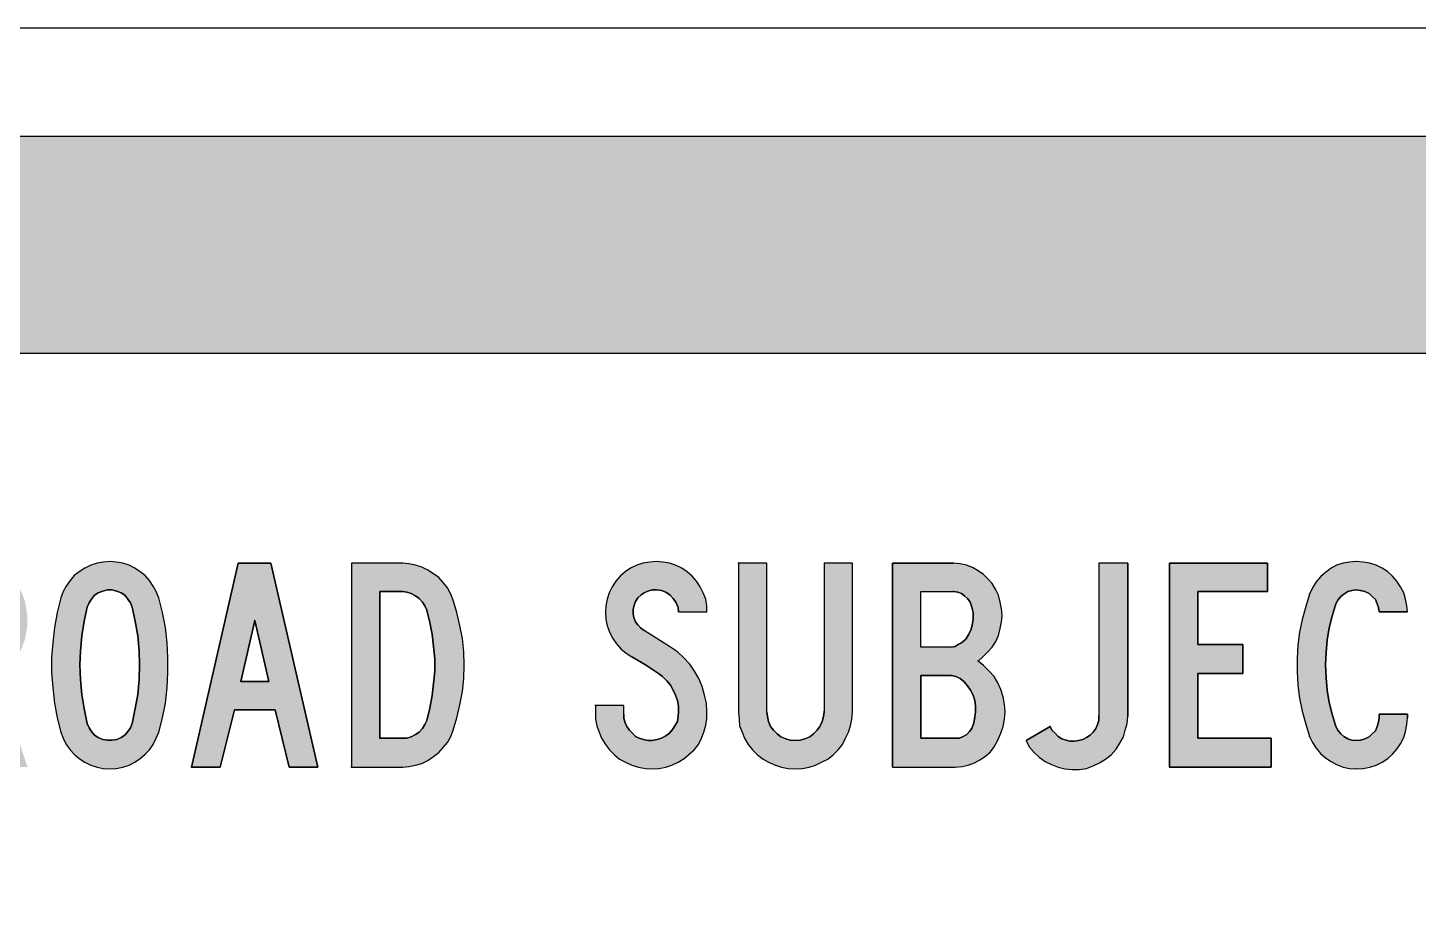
# Model space of a CAD drawing. Extents: x 210.3 to 295.3, y 156.1 to 238.5.
# Drawn here: x 239.95 to 260.44, y 225.25 to 238.47 of the extents above; entities that cross this region are included whole.
import ezdxf

# ---------------------------------------------------------------- set-up
doc = ezdxf.new("R2010")
doc.units = 0
doc.header["$MEASUREMENT"] = 0
doc.linetypes.add('CENTERX2', pattern=[101.6, 63.5, -12.7, 12.7, -12.7])
doc.layers.get('0').update_dxf_attribs({"linetype": 'CONTINUOUS'})
doc.layers.add('L35', color=3, linetype='CONTINUOUS')
doc.layers.add('TBLK25', color=1, linetype='CONTINUOUS')

msp = doc.modelspace()

# ---------------------------------------------------------------- hatches: boundary and pattern name
at = {"layer": 'TBLK25', "linetype": 'CENTERX2'}
h = msp.add_hatch(color=256, dxfattribs=at)
edge = h.paths.add_edge_path()
edge.add_line((220.316, 236.871), (285.316, 236.871))
edge.add_arc((285.316, 228.471), 8.4, 0, 90, ccw=False)
edge.add_line((293.716, 228.471), (293.716, 173.571))
edge.add_arc((285.316, 173.571), 8.4, -90, 0, ccw=False)
edge.add_line((285.316, 165.171), (220.316, 165.171))
edge.add_arc((220.316, 173.571), 8.4, 180, 270, ccw=False)
edge.add_line((211.916, 173.571), (211.916, 228.471))
edge.add_arc((220.316, 228.471), 8.4, 90, 180, ccw=False)
edge = h.paths.add_edge_path(flags=16)
edge.add_line((290.516, 183.221), (290.516, 173.571))
edge.add_arc((285.316, 173.571), 5.2, -90, 0, ccw=False)
edge.add_line((285.316, 168.371), (220.316, 168.371))
edge.add_arc((220.316, 173.571), 5.2, 180, 270, ccw=False)
edge.add_line((215.116, 173.571), (215.116, 183.221))
edge.add_line((215.116, 183.221), (290.516, 183.221))
edge = h.paths.add_edge_path(flags=16)
edge.add_line((215.116, 186.421), (290.516, 186.421))
edge.add_line((290.516, 186.421), (290.516, 228.471))
edge.add_arc((285.316, 228.471), 5.2, 0, 90)
edge.add_line((285.316, 233.671), (220.316, 233.671))
edge.add_arc((220.316, 228.471), 5.2, 90, 180)
edge.add_line((215.116, 228.471), (215.116, 186.421))
h = msp.add_hatch(color=256, dxfattribs=at)
h.paths.add_polyline_path([(239.719, 229.104), (239.774, 229.176), (239.828, 229.249), (239.873, 229.358), (239.91, 229.458), (239.928, 229.567), (239.946, 229.676), (239.946, 229.785), (239.928, 229.903), (239.91, 230.012), (239.873, 230.112), (239.828, 230.211), (239.774, 230.293), (239.719, 230.357), (239.646, 230.42), (239.574, 230.475), (239.492, 230.52), (239.41, 230.547), (239.32, 230.566), (239.229, 230.575), (239.22, 230.575), (238.294, 230.575), (238.294, 227.569), (238.72, 227.569), (238.72, 228.895), (239.074, 228.895), (239.492, 227.569), (239.946, 227.569), (239.492, 228.949), (239.574, 228.995), (239.656, 229.049)])
h.paths.add_polyline_path([(238.72, 229.313), (238.72, 230.157), (239.256, 230.157), (239.338, 230.13), (239.392, 230.093), (239.438, 230.057), (239.465, 230.003), (239.501, 229.912), (239.519, 229.83), (239.528, 229.73), (239.519, 229.639), (239.501, 229.549), (239.465, 229.467), (239.438, 229.412), (239.392, 229.367), (239.338, 229.34), (239.256, 229.313)], flags=16)
h.paths.add_polyline_path([(241.68, 227.76), (241.744, 227.824), (241.798, 227.905), (241.844, 227.996), (241.88, 228.087), (241.935, 228.296), (241.98, 228.514), (242.007, 228.741), (242.016, 228.958), (242.016, 229.185), (242.007, 229.403), (241.98, 229.63), (241.935, 229.848), (241.88, 230.066), (241.844, 230.157), (241.798, 230.239), (241.744, 230.32), (241.68, 230.393), (241.608, 230.448), (241.526, 230.502), (241.444, 230.547), (241.353, 230.575), (241.254, 230.593), (241.163, 230.602), (241.063, 230.593), (240.972, 230.575), (240.881, 230.547), (240.791, 230.502), (240.709, 230.448), (240.636, 230.393), (240.573, 230.32), (240.518, 230.239), (240.473, 230.157), (240.436, 230.066), (240.382, 229.848), (240.346, 229.63), (240.318, 229.403), (240.3, 229.185), (240.3, 228.958), (240.318, 228.741), (240.346, 228.514), (240.382, 228.296), (240.436, 228.087), (240.473, 227.996), (240.518, 227.905), (240.573, 227.824), (240.636, 227.76), (240.709, 227.696), (240.791, 227.642), (240.881, 227.597), (240.972, 227.569), (241.063, 227.551), (241.163, 227.542), (241.254, 227.551), (241.353, 227.569), (241.444, 227.597), (241.526, 227.642), (241.608, 227.696)])
h.paths.add_polyline_path([(241.126, 227.969), (241.054, 227.978), (240.99, 228.005), (240.936, 228.041), (240.89, 228.096), (240.854, 228.15), (240.827, 228.214), (240.781, 228.432), (240.745, 228.641), (240.727, 228.859), (240.718, 229.077), (240.727, 229.285), (240.745, 229.503), (240.781, 229.721), (240.827, 229.93), (240.854, 229.994), (240.89, 230.048), (240.936, 230.103), (240.99, 230.139), (241.054, 230.166), (241.126, 230.184), (241.19, 230.184), (241.263, 230.166), (241.326, 230.139), (241.381, 230.103), (241.426, 230.048), (241.462, 229.994), (241.49, 229.93), (241.535, 229.721), (241.571, 229.503), (241.59, 229.285), (241.599, 229.077), (241.59, 228.859), (241.571, 228.641), (241.535, 228.432), (241.49, 228.214), (241.462, 228.15), (241.426, 228.096), (241.381, 228.041), (241.326, 228.005), (241.263, 227.978), (241.19, 227.969)], flags=16)
h.paths.add_polyline_path([(243.533, 230.575), (243.051, 230.575), (242.361, 227.569), (242.788, 227.569), (242.997, 228.414), (243.596, 228.414), (243.805, 227.569), (244.223, 227.569)])
h.paths.add_polyline_path([(243.088, 228.831), (243.297, 229.73), (243.505, 228.831), (243.496, 228.831)], flags=16)
h.paths.add_polyline_path([(246.32, 228.486), (246.356, 228.686), (246.375, 228.877), (246.384, 229.077), (246.375, 229.267), (246.356, 229.467), (246.32, 229.658), (246.275, 229.848), (246.22, 230.03), (246.184, 230.121), (246.138, 230.211), (246.075, 230.293), (246.011, 230.366), (245.93, 230.42), (245.848, 230.475), (245.757, 230.52), (245.666, 230.547), (245.566, 230.566), (245.476, 230.575), (244.722, 230.575), (244.722, 227.569), (245.476, 227.569), (245.566, 227.578), (245.666, 227.597), (245.757, 227.624), (245.848, 227.669), (245.93, 227.724), (246.011, 227.787), (246.075, 227.86), (246.138, 227.932), (246.184, 228.023), (246.22, 228.114), (246.275, 228.296)])
h.paths.add_polyline_path([(245.14, 230.157), (245.476, 230.157), (245.539, 230.148), (245.603, 230.13), (245.666, 230.093), (245.721, 230.057), (245.766, 230.003), (245.803, 229.948), (245.83, 229.885), (245.875, 229.703), (245.911, 229.53), (245.93, 229.349), (245.948, 229.167), (245.948, 228.986), (245.93, 228.804), (245.911, 228.623), (245.875, 228.441), (245.83, 228.259), (245.803, 228.196), (245.766, 228.141), (245.721, 228.087), (245.666, 228.051), (245.603, 228.014), (245.539, 227.996), (245.476, 227.996), (245.14, 227.996)], flags=16)
h = msp.add_hatch(color=256, dxfattribs=at)
h.paths.add_polyline_path([(249.952, 228.514), (249.925, 228.632), (249.888, 228.759), (249.843, 228.877), (249.779, 228.986), (249.707, 229.086), (249.616, 229.185), (249.525, 229.267), (249.425, 229.34), (249.035, 229.585), (248.98, 229.621), (248.944, 229.667), (248.908, 229.712), (248.881, 229.776), (248.871, 229.83), (248.871, 229.894), (248.89, 229.957), (248.908, 230.012), (248.944, 230.066), (248.989, 230.112), (249.035, 230.139), (249.089, 230.166), (249.153, 230.184), (249.216, 230.184), (249.289, 230.175), (249.353, 230.148), (249.416, 230.103), (249.462, 230.057), (249.507, 229.994), (249.534, 229.921), (249.543, 229.857), (249.961, 229.857), (249.961, 229.948), (249.943, 230.048), (249.907, 230.139), (249.861, 230.23), (249.807, 230.311), (249.743, 230.384), (249.67, 230.448), (249.589, 230.502), (249.498, 230.547), (249.407, 230.575), (249.316, 230.593), (249.216, 230.602), (249.117, 230.593), (249.017, 230.575), (248.926, 230.547), (248.835, 230.502), (248.753, 230.448), (248.681, 230.384), (248.617, 230.311), (248.563, 230.23), (248.517, 230.139), (248.49, 230.048), (248.472, 229.948), (248.463, 229.857), (248.472, 229.748), (248.49, 229.658), (248.526, 229.558), (248.572, 229.467), (248.626, 229.385), (248.69, 229.313), (248.772, 229.249), (248.853, 229.195), (249.053, 229.077), (249.244, 228.949), (249.307, 228.904), (249.371, 228.84), (249.425, 228.777), (249.462, 228.704), (249.498, 228.632), (249.525, 228.55), (249.543, 228.468), (249.543, 228.386), (249.534, 228.314), (249.525, 228.241), (249.489, 228.178), (249.453, 228.123), (249.407, 228.069), (249.353, 228.032), (249.289, 227.996), (249.226, 227.978), (249.153, 227.96), (249.144, 227.96), (249.089, 227.96), (249.026, 227.978), (248.962, 227.996), (248.908, 228.023), (248.862, 228.069), (248.817, 228.114), (248.781, 228.169), (248.753, 228.223), (248.735, 228.287), (248.735, 228.35), (248.735, 228.477), (248.318, 228.477), (248.318, 228.386), (248.318, 228.277), (248.336, 228.178), (248.372, 228.087), (248.408, 227.996), (248.463, 227.905), (248.526, 227.824), (248.599, 227.751), (248.672, 227.687), (248.762, 227.642), (248.853, 227.597), (248.953, 227.569), (249.053, 227.551), (249.153, 227.542), (249.253, 227.551), (249.353, 227.569), (249.443, 227.597), (249.534, 227.642), (249.625, 227.696), (249.698, 227.76), (249.77, 227.824), (249.834, 227.905), (249.879, 227.996), (249.916, 228.087), (249.943, 228.187), (249.961, 228.287), (249.961, 228.386)])
h.paths.add_polyline_path([(251.895, 227.824), (251.959, 227.905), (252.004, 227.996), (252.049, 228.087), (252.077, 228.178), (252.095, 228.277), (252.104, 228.386), (252.104, 230.575), (251.686, 230.575), (251.686, 228.386), (251.677, 228.314), (251.659, 228.241), (251.623, 228.169), (251.586, 228.114), (251.532, 228.06), (251.477, 228.014), (251.405, 227.987), (251.332, 227.969), (251.259, 227.96), (251.187, 227.969), (251.123, 227.987), (251.051, 228.014), (250.996, 228.06), (250.942, 228.114), (250.896, 228.169), (250.869, 228.241), (250.851, 228.314), (250.842, 228.386), (250.842, 230.575), (250.424, 230.575), (250.424, 228.386), (250.433, 228.277), (250.442, 228.178), (250.479, 228.087), (250.515, 227.996), (250.569, 227.905), (250.633, 227.824), (250.706, 227.751), (250.787, 227.687), (250.869, 227.642), (250.969, 227.597), (251.06, 227.569), (251.16, 227.551), (251.259, 227.542), (251.368, 227.551), (251.468, 227.569), (251.559, 227.597), (251.65, 227.642), (251.741, 227.687), (251.822, 227.751)])
h.paths.add_polyline_path([(254.029, 229.195), (254.101, 229.267), (254.165, 229.34), (254.219, 229.422), (254.256, 229.512), (254.283, 229.612), (254.301, 229.712), (254.31, 229.803), (254.301, 229.903), (254.283, 230.003), (254.256, 230.103), (254.219, 230.184), (254.165, 230.275), (254.101, 230.348), (254.038, 230.411), (253.956, 230.466), (253.874, 230.511), (253.784, 230.547), (253.693, 230.566), (253.593, 230.575), (253.584, 230.575), (252.694, 230.575), (252.694, 227.569), (253.62, 227.569), (253.72, 227.578), (253.811, 227.597), (253.902, 227.633), (253.983, 227.678), (254.065, 227.733), (254.138, 227.796), (254.192, 227.869), (254.247, 227.969), (254.292, 228.069), (254.328, 228.169), (254.346, 228.277), (254.356, 228.386), (254.346, 228.495), (254.328, 228.604), (254.292, 228.713), (254.247, 228.813), (254.192, 228.904), (254.119, 228.986), (254.038, 229.067), (253.956, 229.131)])
h.paths.add_polyline_path([(253.112, 229.34), (253.112, 230.157), (253.593, 230.157), (253.656, 230.148), (253.711, 230.13), (253.756, 230.093), (253.802, 230.057), (253.838, 230.003), (253.865, 229.93), (253.883, 229.848), (253.883, 229.767), (253.874, 229.685), (253.856, 229.603), (253.82, 229.53), (253.774, 229.458), (253.711, 229.403), (253.665, 229.376), (253.62, 229.349), (253.566, 229.34)], flags=16)
h.paths.add_polyline_path([(253.112, 228.922), (253.566, 228.922), (253.629, 228.904), (253.693, 228.877), (253.747, 228.831), (253.802, 228.768), (253.847, 228.704), (253.883, 228.632), (253.911, 228.55), (253.92, 228.468), (253.92, 228.386), (253.911, 228.305), (253.892, 228.223), (253.865, 228.141), (253.829, 228.096), (253.793, 228.051), (253.738, 228.023), (253.684, 227.996), (253.62, 227.996), (253.112, 227.996)], flags=16)
h.paths.add_polyline_path([(256.162, 228.323), (256.162, 230.575), (255.736, 230.575), (255.736, 228.323), (255.736, 228.259), (255.718, 228.196), (255.69, 228.141), (255.654, 228.087), (255.609, 228.041), (255.554, 228.005), (255.5, 227.978), (255.436, 227.96), (255.372, 227.951), (255.309, 227.951), (255.254, 227.969), (255.191, 227.987), (255.136, 228.023), (255.091, 228.069), (255.046, 228.114), (255.018, 228.169), (254.664, 227.96), (254.71, 227.869), (254.782, 227.787), (254.855, 227.715), (254.946, 227.651), (255.037, 227.606), (255.136, 227.569), (255.236, 227.542), (255.345, 227.533), (255.445, 227.533), (255.554, 227.551), (255.654, 227.587), (255.745, 227.633), (255.836, 227.687), (255.917, 227.751), (255.99, 227.833), (256.044, 227.923), (256.099, 228.014), (256.126, 228.114), (256.153, 228.214)])
h.paths.add_polyline_path([(257.86, 229.376), (257.197, 229.376), (257.197, 230.157), (258.223, 230.157), (258.223, 230.575), (256.78, 230.575), (256.78, 227.569), (258.278, 227.569), (258.278, 227.996), (257.197, 227.996), (257.197, 228.949), (257.86, 228.949)])
h.paths.add_polyline_path([(259.077, 229.077), (259.086, 229.258), (259.104, 229.44), (259.131, 229.621), (259.177, 229.794), (259.231, 229.975), (259.259, 230.03), (259.304, 230.084), (259.349, 230.121), (259.404, 230.157), (259.467, 230.175), (259.531, 230.184), (259.595, 230.175), (259.658, 230.157), (259.722, 230.13), (259.767, 230.084), (259.812, 230.039), (259.84, 229.975), (259.858, 229.921), (259.867, 229.857), (260.285, 229.857), (260.275, 229.948), (260.257, 230.048), (260.23, 230.139), (260.185, 230.23), (260.13, 230.311), (260.067, 230.384), (259.994, 230.448), (259.912, 230.502), (259.822, 230.547), (259.731, 230.575), (259.631, 230.593), (259.531, 230.602), (259.431, 230.593), (259.34, 230.575), (259.24, 230.547), (259.159, 230.502), (259.077, 230.438), (259.004, 230.375), (258.941, 230.302), (258.886, 230.211), (258.841, 230.121), (258.786, 229.939), (258.732, 229.748), (258.696, 229.558), (258.668, 229.367), (258.659, 229.167), (258.659, 228.977), (258.668, 228.777), (258.696, 228.586), (258.732, 228.396), (258.786, 228.205), (258.841, 228.023), (258.886, 227.932), (258.941, 227.851), (259.004, 227.769), (259.077, 227.705), (259.159, 227.651), (259.24, 227.606), (259.34, 227.569), (259.431, 227.551), (259.531, 227.542), (259.631, 227.551), (259.731, 227.569), (259.822, 227.597), (259.912, 227.642), (259.994, 227.696), (260.067, 227.76), (260.13, 227.833), (260.185, 227.914), (260.23, 228.005), (260.257, 228.096), (260.275, 228.196), (260.285, 228.296), (260.285, 228.35), (260.275, 228.35), (259.867, 228.35), (259.867, 228.296), (259.858, 228.232), (259.84, 228.169), (259.812, 228.105), (259.767, 228.06), (259.722, 228.014), (259.658, 227.987), (259.595, 227.969), (259.531, 227.96), (259.467, 227.969), (259.404, 227.987), (259.349, 228.023), (259.304, 228.06), (259.259, 228.114), (259.231, 228.169), (259.177, 228.35), (259.131, 228.523), (259.104, 228.704), (259.086, 228.886)])
h.paths.add_polyline_path([(261.556, 230.157), (262.101, 230.157), (262.101, 230.575), (260.602, 230.575), (260.602, 230.157), (261.138, 230.157), (261.138, 227.569), (261.556, 227.569)])

# ---------------------------------------------------------------- linework, layer by layer
at = {"color": 3}
for p, q in [((240.881, 230.547), (240.791, 230.502)), ((240.972, 230.575), (240.881, 230.547)), ((241.063, 230.593), (240.972, 230.575)), ((241.163, 230.602), (241.063, 230.593)), ((241.254, 230.593), (241.163, 230.602)), ((241.353, 230.575), (241.254, 230.593)), ((241.444, 230.547), (241.353, 230.575)), ((241.526, 230.502), (241.444, 230.547)), ((242.361, 227.569), (243.051, 230.575)), ((243.051, 230.575), (243.533, 230.575)), ((243.533, 230.575), (244.223, 227.569)), ((245.476, 230.575), (244.722, 230.575)), ((244.722, 230.575), (244.722, 227.569)), ((245.566, 230.566), (245.476, 230.575)), ((245.666, 230.547), (245.566, 230.566)), ((245.757, 230.52), (245.666, 230.547)), ((248.926, 230.547), (248.835, 230.502)), ((249.017, 230.575), (248.926, 230.547)), ((249.117, 230.593), (249.017, 230.575)), ((249.216, 230.602), (249.117, 230.593)), ((249.316, 230.593), (249.216, 230.602)), ((249.407, 230.575), (249.316, 230.593)), ((249.498, 230.547), (249.407, 230.575)), ((249.589, 230.502), (249.498, 230.547)), ((250.424, 230.575), (250.415, 230.575)), ((250.424, 230.575), (250.424, 228.386)), ((250.842, 230.575), (250.424, 230.575)), ((250.842, 228.386), (250.842, 230.575)), ((252.104, 230.575), (251.686, 230.575)), ((251.686, 230.575), (251.686, 228.386)), ((252.104, 228.386), (252.104, 230.575)), ((252.694, 227.569), (252.694, 230.575)), ((252.694, 230.575), (253.593, 230.575)), ((253.593, 230.575), (253.584, 230.575)), ((253.593, 230.575), (253.584, 230.575)), ((253.693, 230.566), (253.593, 230.575)), ((253.784, 230.547), (253.693, 230.566)), ((253.874, 230.511), (253.784, 230.547)), ((256.162, 230.575), (255.736, 230.575)), ((255.736, 230.575), (255.736, 228.323)), ((256.162, 230.575), (256.162, 228.323)), ((256.78, 227.569), (256.78, 230.575)), ((256.78, 230.575), (258.223, 230.575)), ((258.223, 230.575), (258.223, 230.157)), ((259.24, 230.547), (259.159, 230.502)), ((259.34, 230.575), (259.24, 230.547)), ((259.431, 230.593), (259.34, 230.575)), ((259.531, 230.602), (259.431, 230.593)), ((259.531, 230.602), (259.522, 230.602)), ((259.631, 230.593), (259.531, 230.602)), ((259.731, 230.575), (259.631, 230.593)), ((259.822, 230.547), (259.731, 230.575)), ((259.912, 230.502), (259.822, 230.547)), ((240.636, 230.393), (240.573, 230.32)), ((240.709, 230.448), (240.636, 230.393)), ((240.791, 230.502), (240.709, 230.448)), ((241.608, 230.448), (241.526, 230.502)), ((241.68, 230.393), (241.608, 230.448)), ((241.744, 230.32), (241.68, 230.393)), ((245.848, 230.475), (245.757, 230.52)), ((245.93, 230.42), (245.848, 230.475)), ((246.011, 230.366), (245.93, 230.42)), ((246.075, 230.293), (246.011, 230.366)), ((248.681, 230.384), (248.617, 230.311)), ((248.753, 230.448), (248.681, 230.384)), ((248.835, 230.502), (248.753, 230.448)), ((249.67, 230.448), (249.589, 230.502)), ((249.743, 230.384), (249.67, 230.448)), ((249.807, 230.311), (249.743, 230.384)), ((253.956, 230.466), (253.874, 230.511)), ((254.038, 230.411), (253.956, 230.466)), ((254.101, 230.348), (254.038, 230.411)), ((254.165, 230.275), (254.101, 230.348)), ((259.004, 230.375), (258.941, 230.302)), ((259.077, 230.438), (259.004, 230.375)), ((259.159, 230.502), (259.077, 230.438)), ((259.994, 230.448), (259.912, 230.502)), ((260.067, 230.384), (259.994, 230.448)), ((260.13, 230.311), (260.067, 230.384)), ((240.473, 230.157), (240.436, 230.066)), ((240.518, 230.239), (240.473, 230.157)), ((240.573, 230.32), (240.518, 230.239)), ((240.99, 230.139), (240.936, 230.103)), ((241.054, 230.166), (240.99, 230.139)), ((241.126, 230.184), (241.054, 230.166)), ((241.19, 230.184), (241.126, 230.184)), ((241.263, 230.166), (241.19, 230.184)), ((241.326, 230.139), (241.263, 230.166)), ((241.381, 230.103), (241.326, 230.139)), ((241.798, 230.239), (241.744, 230.32)), ((241.844, 230.157), (241.798, 230.239)), ((241.88, 230.066), (241.844, 230.157)), ((245.476, 230.157), (245.14, 230.157)), ((245.14, 230.157), (245.14, 227.996)), ((245.539, 230.148), (245.476, 230.157)), ((245.603, 230.13), (245.539, 230.148)), ((246.138, 230.211), (246.075, 230.293)), ((246.184, 230.121), (246.138, 230.211)), ((248.517, 230.139), (248.49, 230.048)), ((248.563, 230.23), (248.517, 230.139)), ((248.617, 230.311), (248.563, 230.23)), ((249.035, 230.139), (248.989, 230.112)), ((249.089, 230.166), (249.035, 230.139)), ((249.153, 230.184), (249.089, 230.166)), ((249.216, 230.184), (249.153, 230.184)), ((249.216, 230.184), (249.207, 230.184)), ((249.289, 230.175), (249.216, 230.184)), ((249.353, 230.148), (249.289, 230.175)), ((249.416, 230.103), (249.353, 230.148)), ((249.861, 230.23), (249.807, 230.311)), ((249.907, 230.139), (249.861, 230.23)), ((249.943, 230.048), (249.907, 230.139)), ((253.112, 229.34), (253.112, 230.157)), ((253.112, 230.157), (253.593, 230.157)), ((253.593, 230.157), (253.584, 230.157)), ((253.593, 230.157), (253.584, 230.157)), ((253.656, 230.148), (253.593, 230.157)), ((253.711, 230.13), (253.656, 230.148)), ((254.165, 230.275), (254.156, 230.275)), ((254.219, 230.184), (254.165, 230.275)), ((254.256, 230.103), (254.219, 230.184)), ((258.223, 230.157), (257.197, 230.157)), ((257.197, 230.157), (257.197, 229.376)), ((258.886, 230.211), (258.841, 230.121)), ((258.941, 230.302), (258.886, 230.211)), ((259.404, 230.157), (259.349, 230.121)), ((259.467, 230.175), (259.404, 230.157)), ((259.531, 230.184), (259.467, 230.175)), ((259.595, 230.175), (259.531, 230.184)), ((259.658, 230.157), (259.595, 230.175)), ((259.722, 230.13), (259.658, 230.157)), ((260.185, 230.23), (260.13, 230.311)), ((260.23, 230.139), (260.185, 230.23)), ((260.257, 230.048), (260.23, 230.139)), ((240.436, 230.066), (240.382, 229.848)), ((240.827, 229.93), (240.781, 229.721)), ((240.854, 229.994), (240.827, 229.93)), ((240.89, 230.048), (240.854, 229.994)), ((240.936, 230.103), (240.89, 230.048)), ((241.426, 230.048), (241.381, 230.103)), ((241.462, 229.994), (241.426, 230.048)), ((241.49, 229.93), (241.462, 229.994)), ((241.535, 229.721), (241.49, 229.93)), ((241.935, 229.848), (241.88, 230.066)), ((245.666, 230.093), (245.603, 230.13)), ((245.721, 230.057), (245.666, 230.093)), ((245.766, 230.003), (245.721, 230.057)), ((245.803, 229.948), (245.766, 230.003)), ((245.83, 229.885), (245.803, 229.948)), ((246.22, 230.03), (246.184, 230.121)), ((246.275, 229.848), (246.22, 230.03)), ((248.472, 229.948), (248.463, 229.857)), ((248.49, 230.048), (248.472, 229.948)), ((248.89, 229.957), (248.871, 229.894)), ((248.908, 230.012), (248.89, 229.957)), ((248.944, 230.066), (248.908, 230.012)), ((248.989, 230.112), (248.944, 230.066)), ((249.462, 230.057), (249.416, 230.103)), ((249.507, 229.994), (249.462, 230.057)), ((249.534, 229.921), (249.507, 229.994)), ((249.961, 229.948), (249.943, 230.048)), ((249.961, 229.857), (249.961, 229.948)), ((253.756, 230.093), (253.711, 230.13)), ((253.802, 230.057), (253.756, 230.093)), ((253.838, 230.003), (253.802, 230.057)), ((253.838, 230.003), (253.829, 230.003)), ((253.865, 229.93), (253.838, 230.003)), ((253.883, 229.848), (253.865, 229.93)), ((254.283, 230.003), (254.256, 230.103)), ((254.301, 229.903), (254.283, 230.003)), ((258.786, 229.939), (258.732, 229.748)), ((258.841, 230.121), (258.786, 229.939)), ((258.841, 230.121), (258.832, 230.121)), ((259.231, 229.975), (259.177, 229.794)), ((259.259, 230.03), (259.231, 229.975)), ((259.304, 230.084), (259.259, 230.03)), ((259.349, 230.121), (259.304, 230.084)), ((259.767, 230.084), (259.722, 230.13)), ((259.812, 230.039), (259.767, 230.084)), ((259.84, 229.975), (259.812, 230.039)), ((259.858, 229.921), (259.84, 229.975)), ((260.275, 229.948), (260.257, 230.048)), ((260.285, 229.857), (260.275, 229.948)), ((240.382, 229.848), (240.346, 229.63)), ((241.98, 229.63), (241.935, 229.848)), ((243.297, 229.73), (243.088, 228.831)), ((243.297, 229.73), (243.287, 229.73)), ((243.505, 228.831), (243.297, 229.73)), ((245.875, 229.703), (245.83, 229.885)), ((246.32, 229.658), (246.275, 229.848)), ((248.463, 229.857), (248.472, 229.748)), ((248.472, 229.748), (248.49, 229.658)), ((248.871, 229.894), (248.871, 229.83)), ((248.871, 229.83), (248.881, 229.776)), ((248.881, 229.776), (248.908, 229.712)), ((249.543, 229.857), (249.534, 229.921)), ((249.543, 229.857), (249.961, 229.857)), ((253.874, 229.685), (253.883, 229.767)), ((253.883, 229.767), (253.883, 229.848)), ((254.31, 229.803), (254.301, 229.903)), ((254.301, 229.712), (254.31, 229.803)), ((258.732, 229.748), (258.696, 229.558)), ((259.177, 229.794), (259.131, 229.621)), ((259.867, 229.857), (259.858, 229.921)), ((260.285, 229.857), (259.867, 229.857)), ((240.346, 229.63), (240.318, 229.403)), ((240.781, 229.721), (240.745, 229.503)), ((241.571, 229.503), (241.535, 229.721)), ((242.007, 229.403), (241.98, 229.63)), ((245.911, 229.53), (245.875, 229.703)), ((245.93, 229.349), (245.911, 229.53)), ((246.356, 229.467), (246.32, 229.658)), ((248.49, 229.658), (248.526, 229.558)), ((248.526, 229.558), (248.572, 229.467)), ((248.908, 229.712), (248.944, 229.667)), ((248.944, 229.667), (248.98, 229.621)), ((248.98, 229.621), (249.035, 229.585)), ((249.035, 229.585), (249.026, 229.585)), ((249.035, 229.585), (249.026, 229.585)), ((249.425, 229.34), (249.035, 229.585)), ((253.774, 229.458), (253.82, 229.53)), ((253.82, 229.53), (253.856, 229.603)), ((253.856, 229.603), (253.874, 229.685)), ((254.256, 229.512), (254.283, 229.612)), ((254.283, 229.612), (254.301, 229.712)), ((258.696, 229.558), (258.668, 229.367)), ((259.131, 229.621), (259.104, 229.44)), ((240.318, 229.403), (240.3, 229.185)), ((240.745, 229.503), (240.727, 229.285)), ((241.59, 229.285), (241.571, 229.503)), ((242.016, 229.185), (242.007, 229.403)), ((245.948, 229.167), (245.93, 229.349)), ((246.375, 229.267), (246.356, 229.467)), ((248.572, 229.467), (248.626, 229.385)), ((248.626, 229.385), (248.69, 229.313)), ((249.525, 229.267), (249.425, 229.34)), ((253.566, 229.34), (253.112, 229.34)), ((253.566, 229.34), (253.62, 229.349)), ((253.62, 229.349), (253.665, 229.376)), ((253.665, 229.376), (253.711, 229.403)), ((253.711, 229.403), (253.702, 229.403)), ((253.711, 229.403), (253.774, 229.458)), ((254.101, 229.267), (254.165, 229.34)), ((254.165, 229.34), (254.219, 229.422)), ((254.219, 229.422), (254.256, 229.512)), ((257.197, 229.376), (257.86, 229.376)), ((257.86, 229.376), (257.86, 228.949)), ((258.668, 229.367), (258.659, 229.167)), ((259.104, 229.44), (259.086, 229.258)), ((240.3, 229.185), (240.3, 228.958)), ((240.727, 229.285), (240.718, 229.077)), ((241.599, 229.077), (241.59, 229.285)), ((242.016, 228.958), (242.016, 229.185)), ((245.948, 228.986), (245.948, 229.167)), ((246.384, 229.077), (246.375, 229.267)), ((248.69, 229.313), (248.772, 229.249)), ((248.772, 229.249), (248.853, 229.195)), ((248.853, 229.195), (248.844, 229.195)), ((248.853, 229.195), (248.844, 229.195)), ((249.053, 229.077), (248.853, 229.195)), ((249.616, 229.185), (249.525, 229.267)), ((249.707, 229.086), (249.616, 229.185)), ((253.956, 229.131), (253.947, 229.131)), ((253.956, 229.131), (254.029, 229.195)), ((254.038, 229.067), (253.956, 229.131)), ((254.029, 229.195), (254.101, 229.267)), ((258.659, 229.167), (258.659, 228.977)), ((259.086, 229.258), (259.077, 229.077)), ((240.3, 228.958), (240.318, 228.741)), ((240.718, 229.077), (240.727, 228.859)), ((241.59, 228.859), (241.599, 229.077)), ((242.007, 228.741), (242.016, 228.958)), ((245.93, 228.804), (245.948, 228.986)), ((246.375, 228.877), (246.384, 229.077)), ((249.244, 228.949), (249.053, 229.077)), ((249.244, 228.949), (249.235, 228.949)), ((249.307, 228.904), (249.244, 228.949)), ((249.779, 228.986), (249.707, 229.086)), ((249.843, 228.877), (249.779, 228.986)), ((253.566, 228.922), (253.112, 228.922)), ((253.112, 228.922), (253.112, 227.996)), ((253.566, 228.922), (253.557, 228.922)), ((253.629, 228.904), (253.566, 228.922)), ((254.119, 228.986), (254.038, 229.067)), ((254.192, 228.904), (254.119, 228.986)), ((257.86, 228.949), (257.197, 228.949)), ((257.197, 228.949), (257.197, 227.996)), ((258.659, 228.977), (258.668, 228.777)), ((259.077, 229.077), (259.086, 228.886)), ((240.318, 228.741), (240.346, 228.514)), ((240.727, 228.859), (240.745, 228.641)), ((241.571, 228.641), (241.59, 228.859)), ((241.98, 228.514), (242.007, 228.741)), ((243.088, 228.831), (243.079, 228.831)), ((243.088, 228.831), (243.505, 228.831)), ((243.505, 228.831), (243.496, 228.831)), ((245.911, 228.623), (245.93, 228.804)), ((246.356, 228.686), (246.375, 228.877)), ((249.371, 228.84), (249.307, 228.904)), ((249.425, 228.777), (249.371, 228.84)), ((249.462, 228.704), (249.425, 228.777)), ((249.498, 228.632), (249.462, 228.704)), ((249.888, 228.759), (249.843, 228.877)), ((249.925, 228.632), (249.888, 228.759)), ((253.693, 228.877), (253.629, 228.904)), ((253.747, 228.831), (253.693, 228.877)), ((253.802, 228.768), (253.747, 228.831)), ((253.847, 228.704), (253.802, 228.768)), ((253.883, 228.632), (253.847, 228.704)), ((254.247, 228.813), (254.192, 228.904)), ((254.292, 228.713), (254.247, 228.813)), ((254.328, 228.604), (254.292, 228.713)), ((258.668, 228.777), (258.696, 228.586)), ((259.086, 228.886), (259.104, 228.704)), ((259.104, 228.704), (259.131, 228.523)), ((240.346, 228.514), (240.382, 228.296)), ((240.745, 228.641), (240.781, 228.432)), ((241.535, 228.432), (241.571, 228.641)), ((241.935, 228.296), (241.98, 228.514)), ((245.875, 228.441), (245.911, 228.623)), ((246.32, 228.486), (246.356, 228.686)), ((249.525, 228.55), (249.498, 228.632)), ((249.543, 228.468), (249.525, 228.55)), ((249.952, 228.514), (249.925, 228.632)), ((249.961, 228.386), (249.952, 228.514)), ((253.911, 228.55), (253.883, 228.632)), ((253.92, 228.468), (253.911, 228.55)), ((254.346, 228.495), (254.328, 228.604)), ((254.356, 228.386), (254.346, 228.495)), ((258.696, 228.586), (258.732, 228.396)), ((259.131, 228.523), (259.177, 228.35)), ((240.382, 228.296), (240.436, 228.087)), ((240.781, 228.432), (240.827, 228.214)), ((241.49, 228.214), (241.535, 228.432)), ((241.88, 228.087), (241.935, 228.296)), ((242.997, 228.414), (242.788, 227.569)), ((243.596, 228.414), (242.997, 228.414)), ((243.805, 227.569), (243.596, 228.414)), ((245.83, 228.259), (245.875, 228.441)), ((246.22, 228.114), (246.275, 228.296)), ((246.275, 228.296), (246.32, 228.486)), ((248.318, 228.477), (248.308, 228.477)), ((248.318, 228.477), (248.318, 228.386)), ((248.735, 228.477), (248.318, 228.477)), ((248.318, 228.386), (248.318, 228.277)), ((248.735, 228.35), (248.735, 228.477)), ((248.735, 228.35), (248.735, 228.287)), ((249.525, 228.241), (249.534, 228.314)), ((249.534, 228.314), (249.543, 228.386)), ((249.543, 228.386), (249.534, 228.386)), ((249.543, 228.386), (249.543, 228.468)), ((249.961, 228.287), (249.961, 228.386)), ((250.424, 228.386), (250.433, 228.277)), ((250.842, 228.386), (250.851, 228.314)), ((250.851, 228.314), (250.869, 228.241)), ((251.659, 228.241), (251.677, 228.314)), ((251.686, 228.386), (251.677, 228.386)), ((251.677, 228.314), (251.686, 228.386)), ((251.686, 228.386), (251.677, 228.386)), ((252.095, 228.277), (252.104, 228.386)), ((253.892, 228.223), (253.911, 228.305)), ((253.911, 228.305), (253.92, 228.386)), ((253.92, 228.386), (253.92, 228.468)), ((254.346, 228.277), (254.356, 228.386)), ((255.736, 228.323), (255.727, 228.323)), ((255.736, 228.323), (255.727, 228.323)), ((255.736, 228.259), (255.736, 228.323)), ((256.162, 228.323), (256.153, 228.323)), ((256.153, 228.214), (256.162, 228.323)), ((256.162, 228.323), (256.153, 228.323)), ((258.732, 228.396), (258.786, 228.205)), ((259.177, 228.35), (259.231, 228.169)), ((259.858, 228.232), (259.867, 228.296)), ((259.867, 228.296), (259.867, 228.35)), ((259.867, 228.35), (260.285, 228.35)), ((260.285, 228.35), (260.275, 228.35)), ((260.285, 228.296), (260.275, 228.296)), ((260.275, 228.196), (260.285, 228.296)), ((260.285, 228.296), (260.275, 228.296)), ((260.285, 228.35), (260.285, 228.296)), ((240.436, 228.087), (240.473, 227.996)), ((240.827, 228.214), (240.854, 228.15)), ((240.854, 228.15), (240.89, 228.096)), ((240.89, 228.096), (240.936, 228.041)), ((241.381, 228.041), (241.426, 228.096)), ((241.426, 228.096), (241.462, 228.15)), ((241.462, 228.15), (241.49, 228.214)), ((241.49, 228.214), (241.481, 228.214)), ((241.844, 227.996), (241.88, 228.087)), ((241.88, 228.087), (241.871, 228.087)), ((245.666, 228.051), (245.721, 228.087)), ((245.721, 228.087), (245.766, 228.141)), ((245.766, 228.141), (245.803, 228.196)), ((245.803, 228.196), (245.83, 228.259)), ((246.184, 228.023), (246.22, 228.114)), ((248.318, 228.277), (248.336, 228.178)), ((248.336, 228.178), (248.372, 228.087)), ((248.372, 228.087), (248.408, 227.996)), ((248.735, 228.287), (248.753, 228.223)), ((248.753, 228.223), (248.781, 228.169)), ((248.781, 228.169), (248.817, 228.114)), ((248.817, 228.114), (248.862, 228.069)), ((249.407, 228.069), (249.453, 228.123)), ((249.453, 228.123), (249.489, 228.178)), ((249.489, 228.178), (249.525, 228.241)), ((249.879, 227.996), (249.916, 228.087)), ((249.916, 228.087), (249.943, 228.187)), ((249.943, 228.187), (249.961, 228.287)), ((250.433, 228.277), (250.442, 228.178)), ((250.442, 228.178), (250.479, 228.087)), ((250.479, 228.087), (250.515, 227.996)), ((250.869, 228.241), (250.896, 228.169)), ((250.896, 228.169), (250.942, 228.114)), ((250.942, 228.114), (250.996, 228.06)), ((251.532, 228.06), (251.586, 228.114)), ((251.586, 228.114), (251.623, 228.169)), ((251.623, 228.169), (251.659, 228.241)), ((252.004, 227.996), (252.049, 228.087)), ((252.049, 228.087), (252.077, 228.178)), ((252.077, 228.178), (252.095, 228.277)), ((253.793, 228.051), (253.829, 228.096)), ((253.829, 228.096), (253.865, 228.141)), ((253.865, 228.141), (253.892, 228.223)), ((254.292, 228.069), (254.328, 228.169)), ((254.328, 228.169), (254.346, 228.277)), ((254.664, 227.96), (255.018, 228.169)), ((255.018, 228.169), (255.009, 228.169)), ((255.018, 228.169), (255.046, 228.114)), ((255.046, 228.114), (255.091, 228.069)), ((255.609, 228.041), (255.654, 228.087)), ((255.654, 228.087), (255.69, 228.141)), ((255.69, 228.141), (255.718, 228.196)), ((255.718, 228.196), (255.736, 228.259)), ((256.099, 228.014), (256.126, 228.114)), ((256.126, 228.114), (256.153, 228.214)), ((258.786, 228.205), (258.841, 228.023)), ((259.231, 228.169), (259.259, 228.114)), ((259.259, 228.114), (259.304, 228.06)), ((259.767, 228.06), (259.812, 228.105)), ((259.812, 228.105), (259.84, 228.169)), ((259.84, 228.169), (259.858, 228.232)), ((260.23, 228.005), (260.257, 228.096)), ((260.257, 228.096), (260.275, 228.196)), ((240.473, 227.996), (240.518, 227.905)), ((240.518, 227.905), (240.573, 227.824)), ((240.936, 228.041), (240.99, 228.005)), ((240.99, 228.005), (241.054, 227.978)), ((241.054, 227.978), (241.126, 227.969)), ((241.126, 227.969), (241.19, 227.969)), ((241.19, 227.969), (241.263, 227.978)), ((241.263, 227.978), (241.326, 228.005)), ((241.326, 228.005), (241.381, 228.041)), ((241.744, 227.824), (241.798, 227.905)), ((241.798, 227.905), (241.844, 227.996)), ((245.14, 227.996), (245.131, 227.996)), ((245.14, 227.996), (245.476, 227.996)), ((245.476, 227.996), (245.539, 227.996)), ((245.539, 227.996), (245.603, 228.014)), ((245.603, 228.014), (245.666, 228.051)), ((246.075, 227.86), (246.138, 227.932)), ((246.138, 227.932), (246.184, 228.023)), ((248.408, 227.996), (248.463, 227.905)), ((248.463, 227.905), (248.526, 227.824)), ((248.862, 228.069), (248.908, 228.023)), ((248.908, 228.023), (248.962, 227.996)), ((248.962, 227.996), (249.026, 227.978)), ((249.026, 227.978), (249.089, 227.96)), ((249.089, 227.96), (249.153, 227.96)), ((249.153, 227.96), (249.144, 227.96)), ((249.153, 227.96), (249.226, 227.978)), ((249.226, 227.978), (249.289, 227.996)), ((249.289, 227.996), (249.353, 228.032)), ((249.353, 228.032), (249.407, 228.069)), ((249.77, 227.824), (249.834, 227.905)), ((249.834, 227.905), (249.879, 227.996)), ((250.515, 227.996), (250.569, 227.905)), ((250.569, 227.905), (250.633, 227.824)), ((250.996, 228.06), (251.051, 228.014)), ((251.051, 228.014), (251.123, 227.987)), ((251.123, 227.987), (251.187, 227.969)), ((251.187, 227.969), (251.259, 227.96)), ((251.259, 227.96), (251.25, 227.96)), ((251.259, 227.96), (251.332, 227.969)), ((251.332, 227.969), (251.405, 227.987)), ((251.405, 227.987), (251.477, 228.014)), ((251.477, 228.014), (251.532, 228.06)), ((251.895, 227.824), (251.959, 227.905)), ((251.959, 227.905), (252.004, 227.996)), ((253.112, 227.996), (253.62, 227.996)), ((253.62, 227.996), (253.684, 227.996)), ((253.684, 227.996), (253.738, 228.023)), ((253.738, 228.023), (253.793, 228.051)), ((254.192, 227.869), (254.247, 227.969)), ((254.247, 227.969), (254.292, 228.069)), ((254.664, 227.96), (254.71, 227.869)), ((255.091, 228.069), (255.136, 228.023)), ((255.136, 228.023), (255.191, 227.987)), ((255.191, 227.987), (255.254, 227.969)), ((255.254, 227.969), (255.309, 227.951)), ((255.309, 227.951), (255.372, 227.951)), ((255.372, 227.951), (255.436, 227.96)), ((255.436, 227.96), (255.5, 227.978)), ((255.5, 227.978), (255.554, 228.005)), ((255.554, 228.005), (255.609, 228.041)), ((255.99, 227.833), (256.044, 227.923)), ((256.044, 227.923), (256.099, 228.014)), ((257.197, 227.996), (258.278, 227.996)), ((258.278, 227.996), (258.278, 227.569)), ((258.841, 228.023), (258.832, 228.023)), ((258.841, 228.023), (258.886, 227.932)), ((258.886, 227.932), (258.941, 227.851)), ((259.304, 228.06), (259.349, 228.023)), ((259.349, 228.023), (259.404, 227.987)), ((259.404, 227.987), (259.467, 227.969)), ((259.467, 227.969), (259.531, 227.96)), ((259.531, 227.96), (259.595, 227.969)), ((259.595, 227.969), (259.658, 227.987)), ((259.658, 227.987), (259.722, 228.014)), ((259.722, 228.014), (259.767, 228.06)), ((260.13, 227.833), (260.185, 227.914)), ((260.185, 227.914), (260.23, 228.005)), ((240.573, 227.824), (240.636, 227.76)), ((240.636, 227.76), (240.709, 227.696)), ((240.709, 227.696), (240.791, 227.642)), ((241.526, 227.642), (241.608, 227.696)), ((241.608, 227.696), (241.68, 227.76)), ((241.68, 227.76), (241.744, 227.824)), ((245.848, 227.669), (245.93, 227.724)), ((245.93, 227.724), (246.011, 227.787)), ((246.011, 227.787), (246.075, 227.86)), ((248.526, 227.824), (248.599, 227.751)), ((248.599, 227.751), (248.672, 227.687)), ((248.672, 227.687), (248.762, 227.642)), ((249.534, 227.642), (249.625, 227.696)), ((249.625, 227.696), (249.698, 227.76)), ((249.698, 227.76), (249.77, 227.824)), ((250.633, 227.824), (250.706, 227.751)), ((250.706, 227.751), (250.787, 227.687)), ((250.787, 227.687), (250.869, 227.642)), ((251.65, 227.642), (251.741, 227.687)), ((251.741, 227.687), (251.822, 227.751)), ((251.822, 227.751), (251.895, 227.824)), ((253.902, 227.633), (253.983, 227.678)), ((253.983, 227.678), (254.065, 227.733)), ((254.065, 227.733), (254.138, 227.796)), ((254.138, 227.796), (254.192, 227.869)), ((254.71, 227.869), (254.782, 227.787)), ((254.782, 227.787), (254.855, 227.715)), ((254.855, 227.715), (254.946, 227.651)), ((255.745, 227.633), (255.836, 227.687)), ((255.836, 227.687), (255.917, 227.751)), ((255.917, 227.751), (255.99, 227.833)), ((258.941, 227.851), (259.004, 227.769)), ((259.004, 227.769), (259.077, 227.705)), ((259.077, 227.705), (259.159, 227.651)), ((259.912, 227.642), (259.994, 227.696)), ((259.994, 227.696), (260.067, 227.76)), ((260.067, 227.76), (260.13, 227.833)), ((240.791, 227.642), (240.881, 227.597)), ((240.881, 227.597), (240.972, 227.569)), ((240.972, 227.569), (241.063, 227.551)), ((241.063, 227.551), (241.163, 227.542)), ((241.163, 227.542), (241.254, 227.551)), ((241.254, 227.551), (241.353, 227.569)), ((241.353, 227.569), (241.444, 227.597)), ((241.444, 227.597), (241.526, 227.642)), ((242.361, 227.569), (242.352, 227.569)), ((242.788, 227.569), (242.361, 227.569)), ((244.223, 227.569), (243.805, 227.569)), ((244.722, 227.569), (244.713, 227.569)), ((244.722, 227.569), (245.476, 227.569)), ((245.476, 227.569), (245.566, 227.578)), ((245.566, 227.578), (245.666, 227.597)), ((245.666, 227.597), (245.757, 227.624)), ((245.757, 227.624), (245.848, 227.669)), ((248.762, 227.642), (248.853, 227.597)), ((248.853, 227.597), (248.953, 227.569)), ((248.953, 227.569), (249.053, 227.551)), ((249.053, 227.551), (249.153, 227.542)), ((249.153, 227.542), (249.253, 227.551)), ((249.253, 227.551), (249.353, 227.569)), ((249.353, 227.569), (249.443, 227.597)), ((249.443, 227.597), (249.534, 227.642)), ((250.869, 227.642), (250.969, 227.597)), ((250.969, 227.597), (251.06, 227.569)), ((251.06, 227.569), (251.16, 227.551)), ((251.16, 227.551), (251.259, 227.542)), ((251.259, 227.542), (251.368, 227.551)), ((251.368, 227.551), (251.468, 227.569)), ((251.468, 227.569), (251.559, 227.597)), ((251.559, 227.597), (251.65, 227.642)), ((252.694, 227.569), (253.62, 227.569)), ((253.62, 227.569), (253.72, 227.578)), ((253.72, 227.578), (253.811, 227.597)), ((253.811, 227.597), (253.902, 227.633)), ((254.946, 227.651), (255.037, 227.606)), ((255.037, 227.606), (255.136, 227.569)), ((255.136, 227.569), (255.236, 227.542)), ((255.236, 227.542), (255.345, 227.533)), ((255.345, 227.533), (255.445, 227.533)), ((255.445, 227.533), (255.554, 227.551)), ((255.554, 227.551), (255.654, 227.587)), ((255.654, 227.587), (255.745, 227.633)), ((256.78, 227.569), (256.771, 227.569)), ((258.278, 227.569), (256.78, 227.569)), ((259.159, 227.651), (259.24, 227.606)), ((259.24, 227.606), (259.34, 227.569)), ((259.34, 227.569), (259.431, 227.551)), ((259.431, 227.551), (259.531, 227.542)), ((259.531, 227.542), (259.522, 227.542)), ((259.531, 227.542), (259.631, 227.551)), ((259.631, 227.551), (259.731, 227.569)), ((259.731, 227.569), (259.822, 227.597)), ((259.822, 227.597), (259.912, 227.642))]:
    msp.add_line(p, q, dxfattribs=at)
at = {"layer": 'L35'}
for points in [[(220.316, 238.471), (285.316, 238.471, -0.414214), (295.316, 228.471), (295.316, 180.071), (295.316, 173.571, -0.414214), (285.316, 163.571), (220.316, 163.571, -0.414214), (210.316, 173.571), (210.316, 180.071), (210.316, 228.471, -0.414214)], [(220.316, 236.871), (285.316, 236.871, -0.414214), (293.716, 228.471), (293.716, 173.571, -0.414214), (285.316, 165.171), (220.316, 165.171, -0.414214), (211.916, 173.571), (211.916, 228.471, -0.414214)]]:
    msp.add_lwpolyline(points, format="xyb", close=True, dxfattribs=at)
msp.add_lwpolyline([(215.116, 186.421), (215.116, 228.471, -0.414214), (220.316, 233.671), (285.316, 233.671, -0.414214), (290.516, 228.471), (290.516, 186.421)], format="xyb", dxfattribs=at)
at = {"layer": 'TBLK25', "linetype": 'CENTERX2'}
for points in [[(241.68, 227.76), (241.744, 227.824), (241.798, 227.905), (241.844, 227.996), (241.88, 228.087), (241.935, 228.296), (241.98, 228.514), (242.007, 228.741), (242.016, 228.958), (242.016, 229.185), (242.007, 229.403), (241.98, 229.63), (241.935, 229.848), (241.88, 230.066), (241.844, 230.157), (241.798, 230.239), (241.744, 230.32), (241.68, 230.393), (241.608, 230.448), (241.526, 230.502), (241.444, 230.547), (241.353, 230.575), (241.254, 230.593), (241.163, 230.602), (241.063, 230.593), (240.972, 230.575), (240.881, 230.547), (240.791, 230.502), (240.709, 230.448), (240.636, 230.393), (240.573, 230.32), (240.518, 230.239), (240.473, 230.157), (240.436, 230.066), (240.382, 229.848), (240.346, 229.63), (240.318, 229.403), (240.3, 229.185), (240.3, 228.958), (240.318, 228.741), (240.346, 228.514), (240.382, 228.296), (240.436, 228.087), (240.473, 227.996), (240.518, 227.905), (240.573, 227.824), (240.636, 227.76), (240.709, 227.696), (240.791, 227.642), (240.881, 227.597), (240.972, 227.569), (241.063, 227.551), (241.163, 227.542), (241.254, 227.551), (241.353, 227.569), (241.444, 227.597), (241.526, 227.642), (241.608, 227.696)], [(243.533, 230.575), (243.051, 230.575), (242.361, 227.569), (242.788, 227.569), (242.997, 228.414), (243.596, 228.414), (243.805, 227.569), (244.223, 227.569)], [(246.32, 228.486), (246.356, 228.686), (246.375, 228.877), (246.384, 229.077), (246.375, 229.267), (246.356, 229.467), (246.32, 229.658), (246.275, 229.848), (246.22, 230.03), (246.184, 230.121), (246.138, 230.211), (246.075, 230.293), (246.011, 230.366), (245.93, 230.42), (245.848, 230.475), (245.757, 230.52), (245.666, 230.547), (245.566, 230.566), (245.476, 230.575), (244.722, 230.575), (244.722, 227.569), (245.476, 227.569), (245.566, 227.578), (245.666, 227.597), (245.757, 227.624), (245.848, 227.669), (245.93, 227.724), (246.011, 227.787), (246.075, 227.86), (246.138, 227.932), (246.184, 228.023), (246.22, 228.114), (246.275, 228.296)], [(249.952, 228.514), (249.925, 228.632), (249.888, 228.759), (249.843, 228.877), (249.779, 228.986), (249.707, 229.086), (249.616, 229.185), (249.525, 229.267), (249.425, 229.34), (249.035, 229.585), (248.98, 229.621), (248.944, 229.667), (248.908, 229.712), (248.881, 229.776), (248.871, 229.83), (248.871, 229.894), (248.89, 229.957), (248.908, 230.012), (248.944, 230.066), (248.989, 230.112), (249.035, 230.139), (249.089, 230.166), (249.153, 230.184), (249.216, 230.184), (249.289, 230.175), (249.353, 230.148), (249.416, 230.103), (249.462, 230.057), (249.507, 229.994), (249.534, 229.921), (249.543, 229.857), (249.961, 229.857), (249.961, 229.948), (249.943, 230.048), (249.907, 230.139), (249.861, 230.23), (249.807, 230.311), (249.743, 230.384), (249.67, 230.448), (249.589, 230.502), (249.498, 230.547), (249.407, 230.575), (249.316, 230.593), (249.216, 230.602), (249.117, 230.593), (249.017, 230.575), (248.926, 230.547), (248.835, 230.502), (248.753, 230.448), (248.681, 230.384), (248.617, 230.311), (248.563, 230.23), (248.517, 230.139), (248.49, 230.048), (248.472, 229.948), (248.463, 229.857), (248.472, 229.748), (248.49, 229.658), (248.526, 229.558), (248.572, 229.467), (248.626, 229.385), (248.69, 229.313), (248.772, 229.249), (248.853, 229.195), (249.053, 229.077), (249.244, 228.949), (249.307, 228.904), (249.371, 228.84), (249.425, 228.777), (249.462, 228.704), (249.498, 228.632), (249.525, 228.55), (249.543, 228.468), (249.543, 228.386), (249.534, 228.314), (249.525, 228.241), (249.489, 228.178), (249.453, 228.123), (249.407, 228.069), (249.353, 228.032), (249.289, 227.996), (249.226, 227.978), (249.153, 227.96), (249.144, 227.96), (249.089, 227.96), (249.026, 227.978), (248.962, 227.996), (248.908, 228.023), (248.862, 228.069), (248.817, 228.114), (248.781, 228.169), (248.753, 228.223), (248.735, 228.287), (248.735, 228.35), (248.735, 228.477), (248.318, 228.477), (248.318, 228.386), (248.318, 228.277), (248.336, 228.178), (248.372, 228.087), (248.408, 227.996), (248.463, 227.905), (248.526, 227.824), (248.599, 227.751), (248.672, 227.687), (248.762, 227.642), (248.853, 227.597), (248.953, 227.569), (249.053, 227.551), (249.153, 227.542), (249.253, 227.551), (249.353, 227.569), (249.443, 227.597), (249.534, 227.642), (249.625, 227.696), (249.698, 227.76), (249.77, 227.824), (249.834, 227.905), (249.879, 227.996), (249.916, 228.087), (249.943, 228.187), (249.961, 228.287), (249.961, 228.386)], [(251.895, 227.824), (251.959, 227.905), (252.004, 227.996), (252.049, 228.087), (252.077, 228.178), (252.095, 228.277), (252.104, 228.386), (252.104, 230.575), (251.686, 230.575), (251.686, 228.386), (251.677, 228.314), (251.659, 228.241), (251.623, 228.169), (251.586, 228.114), (251.532, 228.06), (251.477, 228.014), (251.405, 227.987), (251.332, 227.969), (251.259, 227.96), (251.187, 227.969), (251.123, 227.987), (251.051, 228.014), (250.996, 228.06), (250.942, 228.114), (250.896, 228.169), (250.869, 228.241), (250.851, 228.314), (250.842, 228.386), (250.842, 230.575), (250.424, 230.575), (250.424, 228.386), (250.433, 228.277), (250.442, 228.178), (250.479, 228.087), (250.515, 227.996), (250.569, 227.905), (250.633, 227.824), (250.706, 227.751), (250.787, 227.687), (250.869, 227.642), (250.969, 227.597), (251.06, 227.569), (251.16, 227.551), (251.259, 227.542), (251.368, 227.551), (251.468, 227.569), (251.559, 227.597), (251.65, 227.642), (251.741, 227.687), (251.822, 227.751)], [(254.029, 229.195), (254.101, 229.267), (254.165, 229.34), (254.219, 229.422), (254.256, 229.512), (254.283, 229.612), (254.301, 229.712), (254.31, 229.803), (254.301, 229.903), (254.283, 230.003), (254.256, 230.103), (254.219, 230.184), (254.165, 230.275), (254.101, 230.348), (254.038, 230.411), (253.956, 230.466), (253.874, 230.511), (253.784, 230.547), (253.693, 230.566), (253.593, 230.575), (253.584, 230.575), (252.694, 230.575), (252.694, 227.569), (253.62, 227.569), (253.72, 227.578), (253.811, 227.597), (253.902, 227.633), (253.983, 227.678), (254.065, 227.733), (254.138, 227.796), (254.192, 227.869), (254.247, 227.969), (254.292, 228.069), (254.328, 228.169), (254.346, 228.277), (254.356, 228.386), (254.346, 228.495), (254.328, 228.604), (254.292, 228.713), (254.247, 228.813), (254.192, 228.904), (254.119, 228.986), (254.038, 229.067), (253.956, 229.131)], [(256.162, 228.323), (256.162, 230.575), (255.736, 230.575), (255.736, 228.323), (255.736, 228.259), (255.718, 228.196), (255.69, 228.141), (255.654, 228.087), (255.609, 228.041), (255.554, 228.005), (255.5, 227.978), (255.436, 227.96), (255.372, 227.951), (255.309, 227.951), (255.254, 227.969), (255.191, 227.987), (255.136, 228.023), (255.091, 228.069), (255.046, 228.114), (255.018, 228.169), (254.664, 227.96), (254.71, 227.869), (254.782, 227.787), (254.855, 227.715), (254.946, 227.651), (255.037, 227.606), (255.136, 227.569), (255.236, 227.542), (255.345, 227.533), (255.445, 227.533), (255.554, 227.551), (255.654, 227.587), (255.745, 227.633), (255.836, 227.687), (255.917, 227.751), (255.99, 227.833), (256.044, 227.923), (256.099, 228.014), (256.126, 228.114), (256.153, 228.214)], [(257.86, 229.376), (257.197, 229.376), (257.197, 230.157), (258.223, 230.157), (258.223, 230.575), (256.78, 230.575), (256.78, 227.569), (258.278, 227.569), (258.278, 227.996), (257.197, 227.996), (257.197, 228.949), (257.86, 228.949)], [(259.077, 229.077), (259.086, 229.258), (259.104, 229.44), (259.131, 229.621), (259.177, 229.794), (259.231, 229.975), (259.259, 230.03), (259.304, 230.084), (259.349, 230.121), (259.404, 230.157), (259.467, 230.175), (259.531, 230.184), (259.595, 230.175), (259.658, 230.157), (259.722, 230.13), (259.767, 230.084), (259.812, 230.039), (259.84, 229.975), (259.858, 229.921), (259.867, 229.857), (260.285, 229.857), (260.275, 229.948), (260.257, 230.048), (260.23, 230.139), (260.185, 230.23), (260.13, 230.311), (260.067, 230.384), (259.994, 230.448), (259.912, 230.502), (259.822, 230.547), (259.731, 230.575), (259.631, 230.593), (259.531, 230.602), (259.431, 230.593), (259.34, 230.575), (259.24, 230.547), (259.159, 230.502), (259.077, 230.438), (259.004, 230.375), (258.941, 230.302), (258.886, 230.211), (258.841, 230.121), (258.786, 229.939), (258.732, 229.748), (258.696, 229.558), (258.668, 229.367), (258.659, 229.167), (258.659, 228.977), (258.668, 228.777), (258.696, 228.586), (258.732, 228.396), (258.786, 228.205), (258.841, 228.023), (258.886, 227.932), (258.941, 227.851), (259.004, 227.769), (259.077, 227.705), (259.159, 227.651), (259.24, 227.606), (259.34, 227.569), (259.431, 227.551), (259.531, 227.542), (259.631, 227.551), (259.731, 227.569), (259.822, 227.597), (259.912, 227.642), (259.994, 227.696), (260.067, 227.76), (260.13, 227.833), (260.185, 227.914), (260.23, 228.005), (260.257, 228.096), (260.275, 228.196), (260.285, 228.296), (260.285, 228.35), (260.275, 228.35), (259.867, 228.35), (259.867, 228.296), (259.858, 228.232), (259.84, 228.169), (259.812, 228.105), (259.767, 228.06), (259.722, 228.014), (259.658, 227.987), (259.595, 227.969), (259.531, 227.96), (259.467, 227.969), (259.404, 227.987), (259.349, 228.023), (259.304, 228.06), (259.259, 228.114), (259.231, 228.169), (259.177, 228.35), (259.131, 228.523), (259.104, 228.704), (259.086, 228.886)], [(241.126, 227.969), (241.054, 227.978), (240.99, 228.005), (240.936, 228.041), (240.89, 228.096), (240.854, 228.15), (240.827, 228.214), (240.781, 228.432), (240.745, 228.641), (240.727, 228.859), (240.718, 229.077), (240.727, 229.285), (240.745, 229.503), (240.781, 229.721), (240.827, 229.93), (240.854, 229.994), (240.89, 230.048), (240.936, 230.103), (240.99, 230.139), (241.054, 230.166), (241.126, 230.184), (241.19, 230.184), (241.263, 230.166), (241.326, 230.139), (241.381, 230.103), (241.426, 230.048), (241.462, 229.994), (241.49, 229.93), (241.535, 229.721), (241.571, 229.503), (241.59, 229.285), (241.599, 229.077), (241.59, 228.859), (241.571, 228.641), (241.535, 228.432), (241.49, 228.214), (241.462, 228.15), (241.426, 228.096), (241.381, 228.041), (241.326, 228.005), (241.263, 227.978), (241.19, 227.969)], [(245.14, 230.157), (245.476, 230.157), (245.539, 230.148), (245.603, 230.13), (245.666, 230.093), (245.721, 230.057), (245.766, 230.003), (245.803, 229.948), (245.83, 229.885), (245.875, 229.703), (245.911, 229.53), (245.93, 229.349), (245.948, 229.167), (245.948, 228.986), (245.93, 228.804), (245.911, 228.623), (245.875, 228.441), (245.83, 228.259), (245.803, 228.196), (245.766, 228.141), (245.721, 228.087), (245.666, 228.051), (245.603, 228.014), (245.539, 227.996), (245.476, 227.996), (245.14, 227.996)], [(253.112, 229.34), (253.112, 230.157), (253.593, 230.157), (253.656, 230.148), (253.711, 230.13), (253.756, 230.093), (253.802, 230.057), (253.838, 230.003), (253.865, 229.93), (253.883, 229.848), (253.883, 229.767), (253.874, 229.685), (253.856, 229.603), (253.82, 229.53), (253.774, 229.458), (253.711, 229.403), (253.665, 229.376), (253.62, 229.349), (253.566, 229.34)], [(243.088, 228.831), (243.297, 229.73), (243.505, 228.831), (243.496, 228.831)], [(253.112, 228.922), (253.566, 228.922), (253.629, 228.904), (253.693, 228.877), (253.747, 228.831), (253.802, 228.768), (253.847, 228.704), (253.883, 228.632), (253.911, 228.55), (253.92, 228.468), (253.92, 228.386), (253.911, 228.305), (253.892, 228.223), (253.865, 228.141), (253.829, 228.096), (253.793, 228.051), (253.738, 228.023), (253.684, 227.996), (253.62, 227.996), (253.112, 227.996)]]:
    msp.add_lwpolyline(points, close=True, dxfattribs=at)

doc.saveas('drawing.dxf')
